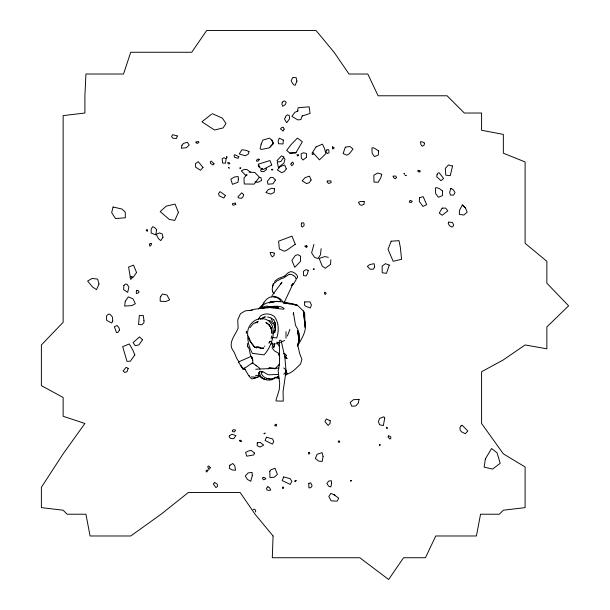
<?xml version="1.0" encoding="UTF-8"?>
<svg xmlns="http://www.w3.org/2000/svg" width="610" height="610" viewBox="0 0 610 610"><rect width="100%" height="100%" fill="white"/><g stroke="black" fill="none" stroke-linecap="round" stroke-linejoin="round"><path stroke-width="0.91" d="M277.298 162.191L278.404 167.559L283.94 163.015L285 159.141L283.406 157.555M297.367 345.847L299.014 340.738L299.03 337.498L297.421 330.719L298.29 336.186M132.088 276.643L132.012 278.038L130.845 279.403L129.983 277.26L130.845 276.216M330.849 259.769L330.521 264.42L325.282 268.232L322.301 266.166L319.137 258.449L324.726 256.581L328.302 257.336M246.249 333.334L246.387 331.489L246.608 332.389M297.306 346.045L299.014 340.738L299.472 334.608L297.726 329.125L295.514 325.366L293.418 312.656L293.273 314.554M274.332 330.734L274.195 332.336L273.005 333.784M247.652 343.438L247.385 346.022L247.828 346.907M321.119 248.666L320.479 254.782L317.947 258.564L314.585 257.336L311.611 252.868L313.914 244.427M255.537 511.912L255.712 510.318L254.233 509.144L253.158 509.602M297.596 111.119L298.092 107.741L309.163 106.826L310.071 113.414L302.415 115.969M286.075 355.134L285.716 357.574L287.165 358.489L285.175 357.788M272.723 344.444L272.121 347.883L274.386 350.864L279.654 353.853M274.576 332.29L275.148 329.347L273.471 322.522M271.175 338.603L271.702 335.996M274.477 344.01L273.745 347.57L274.599 343.948M285.777 371.094L284.641 373.77L283.551 374.159M274.691 332.717C275.789 328.393 275.941 323.376 273.6 319.434L273.829 319.815L270.726 317.719L267.592 316.948M274.843 326.96L275.529 324.299M272.418 286.784L273.333 283.528M274.874 326.99L275.385 325.26M287.401 336.026L289.895 329.4M302.255 115.534L300.882 119.598L297.787 119.888L291.923 116.373L294.844 112.324L298.099 110.867M275.293 324.467L274.34 327.082L275.339 324.589M304.695 327.242L305.175 324.528L303.315 310.955L297.459 305.343L294.211 304.26L283.124 302.812L290.291 304.077M268.804 368.821L269.239 367.472L274.508 368.417M313.67 153.339L313.281 154.261L312.206 154.574L312.198 152.79L312.953 152.82M279.037 365.207L279.464 364.193L274.835 369.012M284.9 275.88L287.874 272.983L290.307 271.717L292.602 271.923L294.775 273.127L296.796 274.843L297.581 276.795M284.443 302.026L293.219 283.353L291.481 285.373M297.512 276.94L296.735 278.602M462.311 205.036L459.429 210.473L459.361 214.385L463.852 215.025L467.199 212.173L465.445 207.941L462.311 205.036L465.445 207.941M297.703 345.771C301.858 338.169 307.6 330.216 304.672 321.02M262.247 305.785L263.871 303.063L262.247 305.785C264.13 301.775 266.974 297.306 271.801 296.788M249.932 327.692L253.348 323.597L258.198 321.569L255.163 322.881M295.88 152.759L302.362 141.733L297.406 138.089L291.275 144.425L286.662 150.373L289.826 153.118L295.88 152.759L289.826 153.118M258.625 375.958L257.908 377.171L252.143 378.955L250.489 377.918L248.606 375.379L249.742 376.332M259.654 375.44L257.694 377.27L251.289 376.904M270.2 341.043L268.926 343.117L270.009 341.387M261.598 306.769L263.078 304.398L260.866 307.394M258.411 319.19L260.409 316.003C264.458 312.953 270.482 313.387 274.37 316.491C278.945 322.545 279.083 330.994 276.696 337.932L272.517 337.513M280.669 284.245L281.95 282.239L272.068 295.591M263.078 304.398L261.118 307.333M252.227 363.43L252.883 362.622L252.692 360.03L251.419 356.27L238.441 362.004L242.971 368.943L245.525 369.477M246.943 174.445L243.985 178.021L244.244 183.991L254.187 184.121L259.357 177.129L254.85 172.508L249.078 172.089M243.741 368.821L252.51 362.813M274.531 282.674C272.334 285.488 270.832 290.962 274.096 293.585M274.523 281.446L278.396 278.511L284.832 276.033M258.51 308.873C268.545 297.489 284.87 301.759 297.459 305.343L292.083 304.39M259.021 165.241L258.228 166.019L259.799 166.614M275.011 282.765L276.627 281.202M146.667 230.092L146.263 230.481L147.422 231.365L147.338 229.939L146.667 230.092L147.338 229.939M262.048 319.236L264.557 316.834M292.098 284.977L292.587 284.542M270.108 147.109L273.158 143.937L271.9 140.033M259.769 371.955L258.388 373.091C258.533 376.774 262.59 379.336 266.044 379.504M211.517 114.245L201.918 121.802L214.499 130.014L223.085 127.932L225.997 123.571L222.398 118.142L212.257 113.666M272.159 302.408L273.6 301.34L269.361 303.033M260.363 319.35L263.116 317.452L265.884 316.925M291.199 285.762L293.44 284.024L296.178 279.654L295.492 277.131L293.562 275.499M262.628 168.68L260.6 169.885L261.111 171.555L263.878 171.616L266.722 169.237L265.472 168.253M277.314 280.798L280.104 279.388M289.27 274.195L283.658 277.916L280.478 278.923M272.449 343.682L271.023 344.162M275.354 343.804L273.951 344.261L272.586 343.605L271.229 341.699M264.336 346.297L264.793 346.076M280.6 342.401L284.695 340.456M271.808 297.017L273.821 296.216C277.23 296.91 280.867 298.519 282.704 301.614M257.283 377.399L253.806 378.124M261.888 307.966L260.653 308.431C260.889 307.257 269.765 304.855 267.317 306.746C272.159 306.67 281.546 304.786 284.184 308.858L283.215 309.194L269.833 307.6L260.028 308.477L270.718 306.746L278.671 307.905L277.58 307.196L274.973 306.937L268.484 307.158M266.936 307.486L267.493 307.318M285.488 375.341L286.807 374.502L287.005 373.419L285.922 370.095M250.039 310.65L254.149 309.308L261.454 308.37M238.441 362.004L239.067 361.829M279.067 378.147L276.787 378.139L275.323 377.148M286.479 374.235C292.236 372.977 296.399 367.899 300.555 364.056L301.912 359.366L299.586 353.297L297.718 344.741M276.284 343.811L277.977 343.605M252.273 310.071L245.106 310.902L240.439 313.753L237.748 319.922L238.136 328.241C234.964 335.759 227.034 343.552 233.836 351.665C235.536 354.837 236.23 358.527 238.632 361.303M274.477 301.927L269.917 302.278L275.949 301.348L279.952 301.515L278.129 301.653M255.72 369.218L279.029 368.143M255.628 375.463L258.327 375.333M268.728 374.837L278.175 374.38M262.132 348.34L263.817 348.028L261.263 348.607L262.895 348.279L260.668 348.173M259.235 177.449L260.889 177.495L261.637 180.407L258.114 182.268L254.919 181.978M273.608 297.169C276.391 296.948 279.533 298.481 280.737 301.043M289.445 274.393L291.542 274.5L293.463 275.537M246.989 175.276L245.327 175.009L241.339 170.876L244.45 169.336L247.065 169.618L250.626 172.279M279.784 342.789L276.681 342.134L279.144 346.068M277.092 376.629L278.518 376.744L270.215 379.496L274.874 377.994C269.262 382.691 259.082 379.206 259.555 371.742L260.623 371.185L262.529 372.26M283.49 353.327L284.801 353.693L286.456 355.599M268.751 320.456L270.337 320.936L273.089 323.849M268.11 374.685L262.498 371.482L261.217 372.664C261.698 376.004 265.685 378.932 269.117 378.635L266.326 378.352L270.764 379.367L270.123 378.894M283.658 367.937L285.51 369.53M334.966 495.023L330.803 493.421L328.82 496.525L331.123 500.81L337.078 501.168L338.756 498.233L333.609 494.458M263.253 378.459L264.267 378.879M284.588 356.652L286.143 357.414M256.467 347.99L254.141 346.77L254.873 347.242L251.945 343.88L250.199 341.196L249.437 338.687M252.365 362.805L256.665 365.855L255.918 365.283M256.505 365.733L259.738 368.31L259.822 369.126M255.971 347.197L261.095 348.203L260.79 347.738L257.069 347.265L260.531 347.486L258.495 347.014A3.233 0.442 8.3 0 0 257.801 346.922L255.872 347.029A5.787 0.77 8.1 0 0 255.956 347.197M261.736 377.476L262.681 378.147M254.736 347.311L249.52 340.365L248.514 336.529M247.462 346.503L248.606 347.631L249.307 349.621L250.634 356.118M277.573 342.911L277.916 343.308M269.04 324.756L270.863 327.311L271.58 329.934C271.183 326.602 268.842 323.94 265.899 322.537L268.713 324.619L270.733 327.166L271.625 330.094L270.771 327.189M248.712 375.707L244.091 367.769M271.099 318.344L272.579 321.554M249.254 339.572L248.781 337.826L248.987 338.664M278.869 353.808L279.311 356.194M278.915 353.937L279.212 355.561M298.58 338.009L299.014 340.738M275.049 322.324L275.514 325.847M304.451 320.829L303.315 310.955L304.626 312.541L305.076 326.213L304.664 322.621M272.517 290.955L272.601 291.915M271.877 333.136L271.702 330.185L271.877 333.228M285.983 331.672L286.021 338.283M143.96 320.654L143.945 322.69L141.939 324.711L138.546 324.55L139.339 315.553L143.358 315.606L143.96 320.654M296.109 480.611L295.065 481.709L294.638 481.176L295.377 480.375L296.109 480.611M442.555 190.991L442.517 195.558L438.46 197.289L435.677 193.698L435.418 187.872L436.905 187.727L439.459 188.65L442.555 190.991M300.517 256.223L300.44 261.461L294.767 267.332L291.893 260.401L295.377 255.369L298.183 254.698L300.517 256.223M324.482 292.708L324.977 294.447L325.755 294.111L326.083 293.212L325.138 292.182L324.482 292.708M364.178 201.651L364.117 204.121L361.776 205.311L359.908 204.769L358.451 202.299L360.464 201.483L364.178 201.651M247.767 335.378C247.53 341.585 249.33 347.997 252.395 353.342L264.008 354.845C271.275 347.54 278.32 328.554 268.438 320.715C258.426 314.089 245.96 324.116 247.767 335.378M273.074 535.984L272.304 557.738L359.816 557.738L388.639 579.5L403.568 557.738L425.452 557.738L435.746 535.984L476.418 535.984L480.543 514.222L499.338 514.222L503.341 510.212L525.103 507.634L525.103 466.963L503.341 453.84L481.587 423.477L481.587 371.734L503.341 359.885L525.103 344.955L546.857 348.813L546.857 326.937L568.619 305.831L546.857 283.185L546.857 261.301L525.103 243.283L525.103 161.947L503.341 153.186L503.341 134.398L481.587 130.273L481.587 113.025L464.34 113.025L447.092 95.778L378.101 95.778L367.799 74.016L349.012 74.016L334.074 52.262L316.056 30.5L206.668 30.5L191.738 52.262L130.731 52.262L123.517 74.016L85.934 74.016L84.897 95.778L84.897 113.025L63.143 115.61L63.143 322.309L41.381 344.955L41.381 385.627L63.143 397.468L63.143 416.264L84.897 423.477L63.143 453.84L41.381 487.298L41.381 507.634L63.143 510.212L67.146 514.222L85.934 514.222L90.067 535.984L130.731 535.984L161.101 514.222L188.383 492.461L240.126 492.461L255.056 514.222L273.074 535.984M207.995 470.112L206.828 472.033L206.111 471.393L206.195 470.409L207.995 470.112M228.559 167.575L229.208 168.085L228.559 167.575M269.803 471.172L269.978 477.569L274.233 477.241L277.428 474.351L274.957 468.244L270.901 469.883L269.803 471.172M301.409 223.123L301.363 226.318L302.4 227.08L304.161 225.395L303.925 223.405L303.528 222.764L301.409 223.123M304.703 301.904L304.542 305.198L305.793 306.334L310.383 307.989L311.42 304.916L309.933 301.866L304.703 301.904M279.632 358.634L279.296 364.887L278.152 370.91L279.693 383.278L279.273 389.546L275.941 400.412L276.208 400.976L283.269 401.128L283.086 391.574L286.037 370.956L284.839 357.109L281.065 340.311L279.837 340.288L279.288 340.898L279.632 358.634M330.208 420.747L330.056 423.424L328.119 425.452L324.962 421.563L326.266 418.963L330.208 420.747M123.853 285.602L123.617 289.605L127.673 292.358L128.87 287.112L127.063 284.268L125.325 284.062L123.853 285.602M151.265 243.695L151.181 244.976L149.9 246.188L149.343 244.465L150.136 243.382L151.265 243.695M384.727 418.117L383.347 425.559L379.519 424.766L378.421 421.472L379.633 418.437L383.804 416.79L384.727 418.117M283.307 140.071L283.01 143.96L278.572 143.739L278.145 141.024L279.304 138.135L283.307 140.071M314.104 268.949L314.066 269.361L313.212 269.132L314.104 268.949M226.165 158.646L225.464 163.198L222.589 163.015L222.177 158.821L223.717 157.746L226.165 158.646M240.775 168.024L240.096 168.665L239.814 167.819L240.775 168.024M274.523 188.841L274.195 192.463L270.779 194.087L265.884 192.562L268.263 189.687L271.869 188.269L274.523 188.841M276.315 424.895L276.177 426.222L274.576 425.231L275.994 424.194L276.315 424.895M378.665 150.945L378.253 155.1L374.471 156.572L372.146 153.232L371.932 147.917L373.762 147.833L378.665 150.945M404.041 173.591L404.537 173.98L404.041 173.591M196.054 142.031L195.978 142.732L197.167 143.419L198.929 142.572L198.402 141.451L196.054 142.031M419.634 197.663L419.283 201.376L422.997 206.477L426.687 204.556L423.134 196.641L419.634 197.663M274.34 253.211L274.058 255.453L272.342 256.863L271.107 255.46L270.131 252.517L272.197 252.387L274.34 253.211M125.279 301.302L124.638 306.083L131.874 305.61L135.344 303.727L133.056 298.915L128.321 296.872L125.279 301.302M238.373 179.218L237.961 182.306L232.418 184.342L230.87 179.119L234.469 176.969L238.197 176.587L238.373 179.218M424.438 143.075L424.141 145.241L422.173 146.217L420.923 144.585L420.503 141.673L422.593 141.947L424.438 143.075M284.077 510.303L284.077 510.303M156.618 229.627L155.733 234.888L151.189 233.028L151.15 229.139L152.675 226.691L154.452 227.423L156.618 229.627M282.262 102.175L281.965 104.249L282.712 106.323L285.366 104.554L286.197 102.236L284.283 100.864L282.262 102.175M437.034 174.765L436.745 176.786L441.06 180.712L443.569 178.425L439.108 172.691L437.774 173.232L437.034 174.765M452.513 166.05L450.271 175.688L445.803 175.169L445.315 168.368L448.51 164.936L452.513 166.05M485.354 458.987L484.126 467.153L492.583 469.075L500.177 463.318L497.043 452.803L491.553 448.525L485.354 458.987M99.011 284.016L96.51 289.636L92.4 286.875L87.626 281.027L92.102 278.419L97.646 279.106L99.011 284.016M332.58 146.85L332.526 148.87L333.617 148.726L334.227 147.849L332.58 146.85M259.273 373.129L259.555 371.742L259.273 373.129M229.833 465.262L229.299 468.297L232.311 469.997L235.559 470.196L234.72 465.674L232.829 463.516L229.833 465.262M210.13 467.428L209.886 468.77L208.765 469.242L207.705 466.673L208.742 465.979L210.13 467.428M323.071 456.547L322.156 461.457L318.694 461.091L315.37 458.491L317.139 454.252L322.103 452.628L323.071 456.547M331.588 483.166L330.879 486.955L328.592 486.17L326.884 483.509L328.698 481.061L331.291 480.68L331.588 483.166M181.948 145.233L181.376 148.23L186.492 147.696L189.207 145.027L187.369 142.298L183.541 143.358L181.948 145.233M420.054 170.937L419.848 171.928L418.818 171.928L418.14 171.745L417.751 170.708L418.002 170.343L420.054 170.937M389.279 265.091L386.481 273.341L382.211 272.792L382.119 266.09L385.467 263.68L389.279 265.091M308.271 270.405L307.371 273.928L305.945 275.911L303.62 275.628L303.376 271.404L305.93 269.635L308.271 270.405M359.069 399.375L358.253 403.134L355.805 405.947L351.802 406.229L350.209 402.493L353.442 399.695L359.069 399.375M261.141 144.143L260.104 148.886L261.629 149.419L269.269 147.872L273.417 142.885L271.846 140.216L269.589 138.135L262.887 140.087L261.141 144.143M308.812 483.501L308.873 487.893L310.856 487.657L312.137 485.774L310.665 482.792L308.812 483.501M379.466 444.82L379.466 445.475L380.251 445.155L380.137 444.446L379.466 444.82M381.7 174.3L380.93 177.449L378.2 182.329L373.983 182.054L373.831 175.222L377.735 172.988L381.7 174.3M113.086 206.996L111.676 212.654L115.496 218.571L125.363 217.77L125.279 212.143L121.863 209.009L113.086 206.996M338.42 441.213L338.199 442.059L339.732 442.288L339.229 440.816L338.42 441.213M177.266 135.923L176.61 138.432L173.049 138.279L171.524 136.648L172.653 134.673L177.266 135.923M350.536 480.489L350.788 481.359L351.482 480.505L350.536 480.489M252.273 475.769L250.74 481.244L247.53 479.521L245.235 475.991L248.171 472.903L252.075 472.437L252.273 475.769M448.647 222.124L448.228 223.58L449.677 225.898L452.041 227.027L452.772 226.729L453.672 225.067L452.422 222.429L448.647 222.124M450.851 188.315L449.639 192.325L450.447 195.124L453.596 195.04L455.022 192.508L453.39 189.923L450.851 188.315M243.672 194.628L242.871 197.152L241.179 198.364L238.174 197.808L237.999 196.816L241.712 192.813L243.672 194.628M257.29 442.822L257.138 445.628L260.058 447.092L263.695 445.01L260.203 442.456L257.29 442.822M249.032 151.707L248.224 154.147L245.35 155.763L239.25 153.972L241.911 149.763L246.493 150.395L249.032 151.707M254.439 453.024L253.79 454.892L246.745 456.188L245.609 452.521L247.965 451.148L251.076 450.325L254.439 453.024M345.359 147.155L343.102 153.537L346.884 155.207L349.141 153.88L353.053 149.053L349.843 146.484L345.359 147.155M136.792 290.452L136.228 292.007L136.426 293.555L138.432 292.83L139.126 291.809L138.043 290.512L136.792 290.452M239.692 440.328L240.165 441.64L241.56 441.541L240.912 440.283L239.692 440.328M128.191 368.409L126.949 371.795L124.73 372.428L123.083 370.987L126.178 367.296L128.191 368.409M307.028 246.364L306.594 247.546L304.733 246.249L306.517 245.342L307.028 246.364M229.581 435.67L229.108 436.943L230.527 438.361L233.676 438.75L235.91 435.509L231.8 434.267L229.581 435.67M232.456 430.439L232.212 431.079L233.012 431.758L234.575 431.849L235.559 430.141L233.485 429.654L232.456 430.439M264.969 433.138L264.709 433.84L263.84 433.603L264.969 433.138M391.162 241.202L388.036 249.269L393.145 261.301L401.601 259.303L400.297 247.058L398.978 240.66L391.162 241.202M226.462 157.052L227.164 157.388L226.882 156.701L226.462 157.052M283.696 476.913L282.216 480.619L290.192 484.401L291.9 481.389L290.23 478.72L283.696 476.913M263.085 477.386L262.544 478.713L263.535 479.788L265.937 478.827L264.519 477.577L263.085 477.386M266.448 437.195L265.075 440.473L272.434 444.141L273.738 441.602L272.624 438.979L266.448 437.195M257.077 322.82L257.611 322.133L257.077 322.82M296.91 81.122L295.148 85.293L294.035 84.973L292.556 83.41L291.161 80.772L292.724 77.523L296.155 77.653L296.91 81.122M160.788 296.353L160.171 297.741L160.209 301.233L165.691 301.515L169.595 299.899L167.003 295.042L162.397 293.989L160.788 296.353M178.433 212.379L174.757 220.462L169.168 219.371L160.209 211.586L166.278 206.104L175.04 204.098L178.433 212.379M238.83 156.694L238.075 158.333L234.644 157.38L234.057 155.786L234.758 154.673L238.83 156.694M283.658 487.855L282.682 488.648L282.43 487.253L283.048 486.933L283.658 487.855M285.396 117.242L284.481 119.049L286.7 122.755L289.628 118.683L289.308 115.679L287.691 114.764L286.181 115.717L285.396 117.242M388.639 435.853L388.013 437.05L390.042 439.055L390.918 438.056L390.682 436.638L388.639 435.853M284.13 129.129L283.07 131.112L280.486 128.847L281.553 127.673L283.307 127.261L284.13 129.129M112.743 321.104L111.699 322.995L106.674 320.402L106.483 315.995L108.435 314.127L109.937 314.203L112.476 317.131L112.743 321.104M386.595 427.29L386.305 427.816L387.182 428.761L387.502 427.679L386.595 427.29M410.164 200.476L409.279 202.04L410.172 202.406L411.109 202.528L412.307 201.269L410.164 200.476M442.128 208.132L439.246 213.073L442.189 215.277L447.824 210.839L445.62 208.101L442.128 208.132M291.275 163.335L290.68 164.349L291.908 165.691L293.509 163.945L293.288 162.893L292.594 162.077L291.275 163.335M308.622 452.658L308.645 454.031L309.369 453.87L309.849 453.291L309.285 452.284L308.622 452.658M119.606 329.88L117.73 332.641L116.441 332.526L114.383 326.708L117.135 325.519L118.927 327.776L119.606 329.88M134.818 354.944L130.319 361.219L126.994 361.379L122.686 346.632L129.32 343.941L132.995 350.437L134.818 354.944M225.418 195.505L223.862 198.021L219.181 195.719L218.555 193.705L220.012 191.616L225.418 195.505M275.369 180.034L273.028 183.793L267.897 184.197L267.416 181.284L270.504 177.35L273.173 177.609L275.369 180.034M406.13 175.634L405.124 175.558L405.589 175.184L406.13 175.634M163 237.176L160.796 240.637L158.371 238.563L156.29 234.286L159.576 232.883L162.252 234.004L163 237.176M283.833 157.014L281.088 161.345L278.419 162.039L276.978 160.605L281.515 155.847L283.833 157.014M316.064 146.896L312.625 152.264L319.48 159.858L325.892 153.644L324.413 148.268L322.454 144.151L316.064 146.896M374.654 267.127L373.305 269.208L370.064 269.223L367.357 266.334L369.858 264.542L374.151 263.695L374.654 267.127M461.076 425.864L459.902 427.656L460.1 429.852L461.389 431.735L465.316 433.74L467.839 431.034L462.151 425.2L461.076 425.864M327.585 181.017L327.029 181.841L328.485 183.412L331.123 182.687L330.841 180.812L327.585 181.017M311.13 179.988L309.27 182.71L306.517 183.602L302.148 180.789L305.175 177.571L309.506 176.16L311.13 179.988M136.541 272.464L133.148 277.405L130.212 276.574L128.58 267.066L133.552 265.159L136.541 272.464M142.519 339.755L138.905 344.894L135.191 345.656L133.087 342.645L139.537 336.888L142.519 339.755M326.815 149.9L325.892 151.166L327.288 153.552L328.981 152.759L328.92 150.83L328.569 149.625L326.815 149.9M286.334 168.856L284.26 171.578L281.675 172.66L277.329 169.954L280.318 166.56L284.672 164.99L286.334 168.856M259.311 159.614L258.121 161.139L256.642 161.139L256.383 160.369L258.243 158.859L259.311 159.614M202.985 167.399L200.515 170.274L195.604 167.14L195.383 163.754L198.235 161.688L202.985 167.399M214.018 163.762L212.943 164.975L210.427 163.305L210.336 161.909L211.251 161.071L214.018 163.762M396.454 177.579L395.379 178.768L393.93 177.99L392.977 176.137L395.776 176.038L396.454 177.579M267.904 486.734L266.524 488.221L266.913 489.998L268.865 490.425L270.741 489.983L269.46 487.611L267.904 486.734M214.674 482.533L213.309 483.974L215.894 487.611L217.457 486.483L217.351 484.279L214.674 482.533M298.336 155.375L297.611 156.023L296.925 154.902L298.237 154.49L298.336 155.375M306.472 157.342L302.964 160.033L301.37 158.089L301.088 153.88L303.444 152.774L306.449 153.484L306.472 157.342M295.27 244.282L286.738 250.23L284.313 251.221L279.357 248.979L278.595 241.163L291.961 236.162L295.27 244.282M229.741 163.488L228.918 164.029L228.14 163.625L227.721 162.42L229.596 162.855L229.741 163.488M235.765 204.335L233.493 205.288L232.677 204.899L232.326 203.717L235.353 203L235.765 204.335M271.732 164.944L263.261 169.481L259.273 167.376L258.213 164.22L269.91 160.552L271.732 164.944M272.754 169.763L271.839 170.053L271.404 169.45L272.624 169.305L272.754 169.763M251.45 356.316L252.692 360.03L251.45 356.316M242.971 368.943L240.981 365.87L242.971 368.943"/></g></svg>
